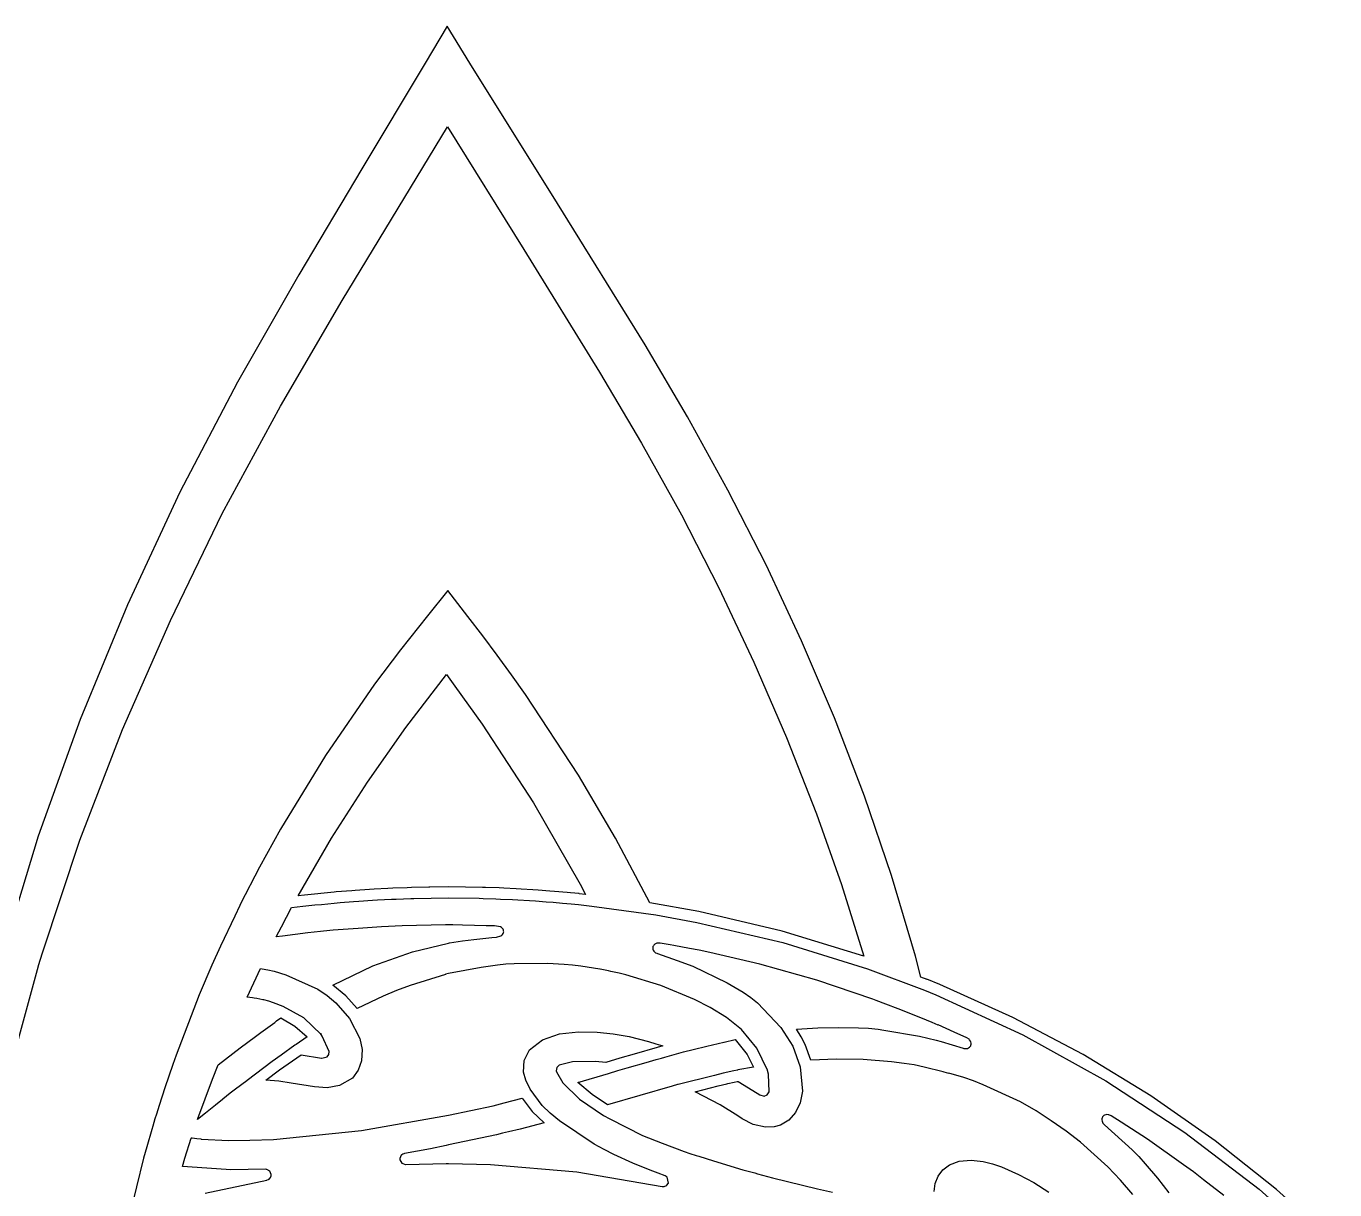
# Model space of a CAD drawing. Extents: x 0 to 274, y 0 to 254.
# Drawn here: x 106.3 to 203.3, y 167.9 to 254.2 of the extents above; entities that cross this region are included whole.
import ezdxf

# ---------------------------------------------------------------- set-up
doc = ezdxf.new("R2010")
doc.units = 0

msp = doc.modelspace()

# ---------------------------------------------------------------- linework, layer by layer
at = {"layer": 'Layer 1'}
for p, q in [((137.478, 254.248), (135.84206, 251.50696)), ((139.15138, 251.5129), (137.478, 254.248)), ((135.84206, 251.50696), (131.16135, 243.66415)), ((145.653406, 241.09877), (139.15138, 251.5129)), ((129.70221, 233.89758), (137.504, 246.781)), ((137.504, 246.781), (143.177957, 237.670058)), ((131.16135, 243.66415), (126.49249, 235.79973)), ((152.15688, 230.6097), (145.653406, 241.09877)), ((143.177957, 237.670058), (148.7814, 228.5738)), ((126.49249, 235.79973), (121.940694, 227.826586)), ((125.112683, 226.05372), (129.70221, 233.89758)), ((155.29609, 225.267935), (152.15688, 230.6097)), ((148.7814, 228.5738), (151.887055, 223.31224)), ((121.940694, 227.826586), (117.66216, 219.67123)), ((120.79947, 218.09238), (125.112683, 226.05372)), ((158.303, 219.832), (155.29609, 225.267935)), ((151.887055, 223.31224), (154.84724, 217.986)), ((117.66216, 219.67123), (113.771617, 211.323661)), ((161.129741, 214.29183), (158.303, 219.832)), ((116.951952, 210.160511), (120.79947, 218.09238)), ((154.84724, 217.986), (157.626885, 212.57162)), ((163.76293, 208.660637), (161.129741, 214.29183)), ((157.626885, 212.57162), (160.23316, 207.0691)), ((137.53731, 212.378601), (136.0287, 210.493791)), ((139.01849, 210.444801), (137.53731, 212.378601)), ((113.771617, 211.323661), (110.26017, 202.81593)), ((113.41452, 202.081155), (116.951952, 210.160511)), ((136.0287, 210.493791), (134.02441, 207.987921)), ((140.11561, 209.018511), (139.01849, 210.444801)), ((141.17759, 207.576531), (140.11561, 209.018511)), ((166.208054, 202.935596), (163.76293, 208.660637)), ((134.02441, 207.987921), (132.08667, 205.429231)), ((142.23944, 206.132551), (141.17759, 207.576531)), ((160.23316, 207.0691), (162.65136, 201.487615)), ((134.416249, 202.224617), (137.433, 206.149)), ((137.433, 206.149), (138.054013, 205.286848)), ((143.28964, 204.678811), (142.23944, 206.132551)), ((132.08667, 205.429231), (128.4503, 200.147111)), ((138.054013, 205.286848), (140.081863, 202.457808)), ((147.21787, 198.675671), (143.28964, 204.678811)), ((168.430721, 197.12303), (166.208054, 202.935596)), ((110.26017, 202.81593), (107.150712, 194.147405)), ((110.234913, 193.857461), (113.41452, 202.081155)), ((131.572608, 198.175843), (134.416249, 202.224617)), ((140.081863, 202.457808), (143.874983, 196.625038)), ((162.65136, 201.487615), (164.86874, 195.823)), ((128.4503, 200.147111), (125.11373, 194.674911)), ((128.905913, 194.008397), (131.572608, 198.175843)), ((149.96716, 194.002831), (147.21787, 198.675671)), ((170.428595, 191.229418), (168.430721, 197.12303)), ((143.874983, 196.625038), (147.342813, 190.592528)), ((164.86874, 195.823), (166.71458, 190.571802)), ((107.150712, 194.147405), (104.486, 185.332)), ((125.11373, 194.674911), (123.57178, 191.865301)), ((107.46087, 185.49258), (110.234913, 193.857461)), ((126.42, 189.728), (128.905913, 194.008397)), ((152.50595, 189.210551), (149.96716, 194.002831)), ((123.57178, 191.865301), (122.16308, 189.128291)), ((172.19934, 185.261237), (170.428595, 191.229418)), ((132.069076, 190.226596), (131.721537, 190.204495)), ((133.082206, 190.279118), (132.069076, 190.226596)), ((133.451725, 190.297479), (133.082206, 190.279118)), ((134.512595, 190.33699), (133.451725, 190.297479)), ((134.824995, 190.348189), (134.512595, 190.33699)), ((136.110495, 190.377452), (134.824995, 190.348189)), ((136.193593, 190.379278), (136.110495, 190.377452)), ((137.585483, 190.391132), (136.193593, 190.379278)), ((140.103503, 190.354973), (137.585483, 190.391132)), ((140.326331, 190.347706), (140.103503, 190.354973)), ((141.345871, 190.312993), (140.326331, 190.347706)), ((141.681077, 190.297868), (141.345871, 190.312993)), ((142.589894, 190.254821), (141.681077, 190.297868)), ((142.973264, 190.232723), (142.589894, 190.254821)), ((143.840394, 190.180202), (142.973264, 190.232723)), ((147.342813, 190.592528), (147.748366, 189.842221)), ((166.71458, 190.571802), (168.3797, 185.2647)), ((126.897159, 189.781455), (126.42, 189.728)), ((126.42, 189.728), (126.42, 189.728)), ((126.90019, 189.787001), (126.897159, 189.781455)), ((129.10808, 190.007332), (126.90019, 189.787001)), ((129.250156, 190.020235), (129.10808, 190.007332)), ((130.401786, 190.113803), (129.250156, 190.020235)), ((129.541379, 189.228953), (130.523023, 189.309017)), ((130.670227, 190.134561), (130.401786, 190.113803)), ((130.523023, 189.309017), (130.928029, 189.337239)), ((131.721537, 190.204495), (130.670227, 190.134561)), ((130.928029, 189.337239), (131.941369, 189.405057)), ((131.941369, 189.405057), (132.315782, 189.425434)), ((132.315782, 189.425434), (133.359442, 189.47997)), ((133.359442, 189.47997), (133.689343, 189.49289)), ((133.689343, 189.49289), (134.776203, 189.533835)), ((134.776203, 189.533835), (135.015705, 189.53957)), ((135.015705, 189.53957), (137.585195, 189.578234)), ((137.585195, 189.578234), (139.848615, 189.547607)), ((139.848615, 189.547607), (140.144274, 189.541116)), ((140.144274, 189.541116), (141.078513, 189.509062)), ((141.078513, 189.509062), (141.434598, 189.496347)), ((141.434598, 189.496347), (142.331632, 189.453681)), ((142.331632, 189.453681), (142.728574, 189.433959)), ((142.728574, 189.433959), (143.580063, 189.38211)), ((143.580063, 189.38211), (144.029166, 189.353515)), ((144.221419, 190.153416), (143.840394, 190.180202)), ((144.029166, 189.353515), (144.814785, 189.295242)), ((145.104534, 190.088271), (144.221419, 190.153416)), ((144.814785, 189.295242), (145.343607, 189.254108)), ((145.43871, 190.060537), (145.104534, 190.088271)), ((145.343607, 189.254108), (146.028278, 189.194232)), ((146.38859, 189.977786), (145.43871, 190.060537)), ((146.631606, 189.954531), (146.38859, 189.977786)), ((147.272464, 189.893396), (146.631606, 189.954531)), ((147.274253, 189.889866), (147.272464, 189.893396)), ((147.748366, 189.842221), (147.274253, 189.889866)), ((122.106305, 189.014637), (121.724244, 188.234945)), ((122.16308, 189.128291), (122.106305, 189.014637)), ((125.19133, 187.443158), (125.943669, 188.855768)), ((125.943669, 188.855768), (126.782963, 188.953059)), ((126.782963, 188.953059), (127.675998, 189.05226)), ((127.675998, 189.05226), (128.158519, 189.100664)), ((128.158519, 189.100664), (129.10144, 189.191539)), ((129.10144, 189.191539), (129.541379, 189.228953)), ((146.028278, 189.194232), (146.683812, 189.13396)), ((146.683812, 189.13396), (147.223452, 189.079528)), ((147.223452, 189.079528), (148.206544, 188.975157)), ((148.206544, 188.975157), (152.949884, 188.314958)), ((156.1521, 188.56012), (152.50595, 189.210551)), ((152.949884, 188.314958), (155.992594, 187.764397)), ((162.321276, 187.11788), (156.1521, 188.56012)), ((121.724244, 188.234945), (120.670114, 186.003245)), ((124.799485, 186.678969), (125.19133, 187.443158)), ((130.880965, 187.313814), (129.035435, 187.172703)), ((132.605095, 187.443159), (130.880965, 187.313814)), ((134.154835, 187.497868), (132.605095, 187.443159)), ((137.352365, 187.576325), (134.154835, 187.497868)), ((137.585528, 187.582269), (137.352365, 187.576325)), ((137.897033, 187.574415), (137.585528, 187.582269)), ((138.606308, 187.558737), (137.897033, 187.574415)), ((139.501621, 187.535191), (138.606308, 187.558737)), ((140.369578, 187.513573), (139.501621, 187.535191)), ((140.998513, 187.497882), (140.369578, 187.513573)), ((141.439344, 187.421538), (140.998513, 187.497882)), ((141.519684, 187.374477), (141.439344, 187.421538)), ((141.574531, 187.315738), (141.519684, 187.374477)), ((141.623519, 187.252986), (141.574531, 187.315738)), ((155.992594, 187.764397), (162.384442, 186.2593)), ((125.268981, 186.738482), (124.799485, 186.678969)), ((125.269808, 186.739997), (125.268981, 186.738482)), ((127.136498, 186.976107), (125.269808, 186.739997)), ((128.088447, 187.095309), (127.136498, 186.976107)), ((128.298045, 187.113016), (128.088447, 187.095309)), ((129.035435, 187.172703), (128.298045, 187.113016)), ((137.643393, 186.237679), (138.624349, 186.382992)), ((138.624349, 186.382992), (139.469705, 186.497695)), ((139.469705, 186.497695), (140.124342, 186.566769)), ((140.124342, 186.566769), (140.793863, 186.636791)), ((140.793863, 186.636791), (141.141473, 186.669504)), ((141.141473, 186.669504), (141.452013, 186.758197)), ((141.452013, 186.758197), (141.53366, 186.813575)), ((141.53366, 186.813575), (141.580582, 186.866286)), ((141.580582, 186.866286), (141.582168, 186.868783)), ((141.582168, 186.868783), (141.582374, 186.868972)), ((141.582374, 186.868972), (141.629364, 186.940338)), ((141.650943, 187.176642), (141.623519, 187.252986)), ((141.629364, 186.940338), (141.632328, 186.944834)), ((141.632328, 186.944834), (141.632892, 186.94666)), ((141.632892, 186.94666), (141.633304, 186.947419)), ((141.633304, 186.947419), (141.652873, 187.012082)), ((141.668582, 187.127654), (141.650943, 187.176642)), ((141.652873, 187.012082), (141.670512, 187.072734)), ((141.664653, 187.106036), (141.668582, 187.127654)), ((141.670512, 187.072734), (141.664653, 187.106036)), ((168.3797, 185.2647), (162.321276, 187.11788)), ((107.182644, 184.565763), (107.46087, 185.49258)), ((120.670114, 186.003245), (120.033393, 184.584815)), ((131.975023, 184.531236), (134.913981, 185.568192)), ((134.913981, 185.568192), (137.585171, 186.227152)), ((137.585171, 186.227152), (137.643393, 186.237679)), ((152.735204, 185.941301), (152.723492, 185.910003)), ((152.723492, 185.910003), (152.72735, 185.861029)), ((152.72735, 185.861029), (152.733277, 185.780675)), ((152.733277, 185.780675), (152.7607, 185.704227)), ((152.739201, 185.972668), (152.735204, 185.941301)), ((152.770482, 186.019644), (152.739201, 185.972668)), ((152.7607, 185.704227), (152.801834, 185.633722)), ((152.80769, 186.076469), (152.770482, 186.019644)), ((152.801834, 185.633722), (152.862537, 185.569059)), ((152.878246, 186.137223), (152.80769, 186.076469)), ((152.862537, 185.569059), (152.931163, 185.514144)), ((152.933093, 186.174431), (152.878246, 186.137223)), ((152.931163, 185.514144), (153.019357, 185.469186)), ((153.038856, 186.209726), (152.933093, 186.174431)), ((153.019357, 185.469186), (153.070275, 185.441625)), ((153.097629, 186.225333), (153.038856, 186.209726)), ((153.070275, 185.441625), (154.541675, 184.942053)), ((153.283802, 186.223419), (153.097629, 186.225333)), ((154.016574, 186.09216), (153.283802, 186.223419)), ((154.292802, 186.043172), (154.016574, 186.09216)), ((155.452692, 185.833481), (154.292802, 186.043172)), ((156.163891, 185.704237), (155.452692, 185.833481)), ((156.947579, 185.526022), (156.163891, 185.704237)), ((160.672139, 184.66196), (156.947579, 185.526022)), ((162.384442, 186.2593), (168.655194, 184.310277)), ((105.531, 178.543), (107.17479, 184.53841)), ((107.17479, 184.53841), (107.182644, 184.565763)), ((120.033393, 184.584815), (119.094881, 182.392425)), ((129.000621, 183.115222), (131.975023, 184.531236)), ((140.002007, 184.426213), (137.586237, 183.977542)), ((141.222617, 184.588841), (140.002007, 184.426213)), ((141.837771, 184.65352), (141.222617, 184.588841)), ((142.451068, 184.696567), (141.837771, 184.65352)), ((144.921618, 184.702494), (142.451068, 184.696567)), ((146.159918, 184.643755), (144.921618, 184.702494)), ((146.779003, 184.5986), (146.159918, 184.643755)), ((147.396155, 184.514402), (146.779003, 184.5986)), ((148.799965, 184.287304), (147.396155, 184.514402)), ((154.541675, 184.942053), (155.687775, 184.513076)), ((155.687775, 184.513076), (158.232865, 183.282626)), ((164.886449, 183.46288), (160.672139, 184.66196)), ((172.618677, 183.697857), (172.19934, 185.261237)), ((122.640686, 182.222244), (123.636041, 184.346044)), ((123.636041, 184.346044), (124.036983, 184.275917)), ((124.036983, 184.275917), (124.037, 184.276)), ((124.037, 184.276), (124.0383, 184.2756)), ((124.0383, 184.2756), (124.178722, 184.246144)), ((124.178722, 184.246144), (124.652491, 184.130958)), ((124.652491, 184.130958), (125.528714, 183.880689)), ((125.528714, 183.880689), (127.888934, 182.81125)), ((137.360068, 183.898738), (134.744628, 183.077909)), ((137.361, 183.915), (137.36, 183.915)), ((137.36, 183.915), (137.360068, 183.898738)), ((137.586237, 183.977542), (137.360928, 183.920716)), ((137.360928, 183.920716), (137.361, 183.915)), ((148.826776, 184.282506), (148.799965, 184.287304)), ((149.440211, 184.161204), (148.826776, 184.282506)), ((149.609158, 184.125805), (149.440211, 184.161204)), ((150.121927, 184.011395), (149.609158, 184.125805)), ((150.238163, 183.98547), (150.121927, 184.011395)), ((150.239196, 183.983161), (150.238163, 183.98547)), ((150.726876, 183.865872), (150.239196, 183.983161)), ((153.315121, 183.076356), (150.726876, 183.865872)), ((169.040059, 182.06195), (164.886449, 183.46288)), ((168.655194, 184.310277), (172.868, 182.724)), ((173.068398, 183.516007), (172.618677, 183.697857)), ((174.022, 183.152), (173.061438, 183.543258)), ((173.061438, 183.543258), (173.068398, 183.516007)), ((127.888934, 182.81125), (128.588771, 182.341915)), ((129.963029, 182.307902), (129.000621, 183.115222)), ((133.731698, 182.701758), (132.736411, 182.292308)), ((134.744628, 183.077909), (133.731698, 182.701758)), ((155.813076, 182.035892), (153.315121, 183.076356)), ((158.232865, 183.282626), (159.435825, 182.579292)), ((159.435825, 182.579292), (159.990276, 182.201115)), ((172.868, 182.724), (172.8677, 182.7237)), ((172.8677, 182.7237), (173.708233, 182.380828)), ((179.433348, 180.708091), (174.022, 183.152)), ((119.094881, 182.392425), (117.378671, 177.923385)), ((123.045138, 182.165235), (122.640686, 182.222244)), ((123.046656, 182.168681), (123.045138, 182.165235)), ((123.178256, 182.146492), (123.046656, 182.168681)), ((123.353818, 182.11702), (123.178256, 182.146492)), ((123.816013, 182.026226), (123.353818, 182.11702)), ((123.875062, 182.014655), (123.816013, 182.026226)), ((124.24727, 181.924446), (123.875062, 182.014655)), ((124.61369, 181.80497), (124.24727, 181.924446)), ((125.31504, 181.5326), (124.61369, 181.80497)), ((126.858197, 180.668559), (125.31504, 181.5326)), ((128.588771, 182.341915), (129.22184, 181.801499)), ((129.22184, 181.801499), (130.24965, 180.622208)), ((130.804541, 181.375242), (129.963029, 182.307902)), ((132.736411, 182.292308), (130.804541, 181.375242)), ((156.984686, 181.442269), (155.813076, 182.035892)), ((159.990276, 182.201115), (160.505526, 181.783709)), ((160.505526, 181.783709), (162.233586, 179.965579)), ((169.296717, 181.97384), (169.040059, 182.06195)), ((170.00199, 181.69956), (169.296717, 181.97384)), ((170.920865, 181.337085), (170.00199, 181.69956)), ((173.708233, 182.380828), (180.173688, 179.413736)), ((124.829502, 180.462731), (125.133497, 180.677982)), ((125.133497, 180.677982), (126.185708, 180.067257)), ((128.132441, 179.4421), (126.858197, 180.668559)), ((130.24965, 180.622208), (130.992963, 179.157198)), ((158.193741, 180.702784), (156.984686, 181.442269)), ((159.302546, 179.820059), (158.193741, 180.702784)), ((172.600005, 180.67287), (170.920865, 181.337085)), ((173.452253, 180.329998), (172.600005, 180.67287)), ((184.646431, 177.952291), (179.433348, 180.708091)), ((123.275556, 179.29972), (123.658994, 179.584905)), ((123.658994, 179.584905), (124.712024, 180.345736)), ((124.712024, 180.345736), (124.829502, 180.462731)), ((126.185708, 180.067257), (127.103747, 179.268922)), ((145.815956, 179.482884), (147.227966, 179.637189)), ((147.227966, 179.637189), (148.604966, 179.605236)), ((148.604966, 179.605236), (149.784706, 179.491582)), ((160.456234, 178.427882), (159.302546, 179.820059)), ((162.233586, 179.965579), (163.104754, 178.584379)), ((163.391538, 179.836373), (164.958918, 179.944103)), ((163.734395, 179.281886), (163.391538, 179.836373)), ((164.958918, 179.944103), (166.493018, 179.973471)), ((166.493018, 179.973471), (167.993768, 179.948012)), ((167.993768, 179.948012), (168.72654, 179.908893)), ((168.72654, 179.908893), (169.437739, 179.830435)), ((169.437739, 179.830435), (169.864859, 179.777518)), ((169.864859, 179.777518), (172.507869, 179.330862)), ((173.89901, 180.137435), (173.452253, 180.329998)), ((175.087358, 179.623995), (173.893498, 180.161447)), ((173.893498, 180.161447), (173.89901, 180.137435)), ((176.021942, 179.201509), (175.087358, 179.623995)), ((122.127411, 178.444567), (123.276, 179.3)), ((123.276, 179.3), (123.275556, 179.29972)), ((126.181022, 178.644513), (125.162242, 177.919544)), ((126.18302, 178.646424), (126.181022, 178.644513)), ((126.277, 178.713), (126.18302, 178.646424)), ((126.27906, 178.713193), (126.277, 178.713)), ((127.103747, 179.268922), (126.27906, 178.713193)), ((128.214711, 179.330461), (128.081227, 179.510665)), ((128.081227, 179.510665), (128.132441, 179.4421)), ((128.732024, 178.182281), (128.214711, 179.330461)), ((130.992963, 179.157198), (131.165316, 178.331194)), ((143.588706, 178.298634), (144.543247, 179.044405)), ((144.543247, 179.044405), (145.815956, 179.482884)), ((149.784706, 179.491582), (150.988976, 179.286291)), ((150.988976, 179.286291), (152.403186, 178.917303)), ((152.403186, 178.917303), (152.942619, 178.760706)), ((152.942619, 178.760706), (153.473507, 178.592138)), ((153.473507, 178.592138), (153.058167, 178.47466)), ((155.71083, 178.325365), (156.73347, 178.572188)), ((156.73347, 178.572188), (157.164519, 178.67407)), ((157.164519, 178.67407), (157.999196, 178.869994)), ((157.999196, 178.869994), (158.012909, 178.875816)), ((158.012909, 178.875816), (158.825951, 179.083531)), ((158.825951, 179.083531), (159.721329, 177.958971)), ((163.104754, 178.584379), (163.669776, 177.052259)), ((164.022403, 178.701973), (163.734395, 179.281886)), ((164.45738, 177.538093), (164.022403, 178.701973)), ((172.507869, 179.330862), (173.753959, 179.025108)), ((173.753959, 179.025108), (174.106666, 178.925236)), ((174.106666, 178.925236), (175.738676, 178.419737)), ((176.179315, 179.096847), (176.021942, 179.201509)), ((176.219416, 179.048635), (176.179315, 179.096847)), ((176.286249, 178.959853), (176.219416, 179.048635)), ((176.267636, 178.562846), (176.302914, 178.60591)), ((176.309391, 178.897482), (176.286249, 178.959853)), ((176.302914, 178.60591), (176.305324, 178.621585)), ((176.305324, 178.621585), (176.311042, 178.638518)), ((176.333851, 178.806516), (176.309391, 178.897482)), ((176.311042, 178.638518), (176.320553, 178.654887)), ((176.320553, 178.654887), (176.321859, 178.666946)), ((176.321859, 178.666946), (176.327442, 178.676694)), ((176.327442, 178.676694), (176.330611, 178.739065)), ((176.330611, 178.739065), (176.333851, 178.806516)), ((180.173688, 179.413736), (186.335867, 176.006044)), ((117.378671, 177.923385), (117.127869, 177.21021)), ((120.487471, 177.194607), (122.127411, 178.444567)), ((125.162242, 177.919544), (124.49803, 177.437577)), ((125.043768, 176.813297), (126.642358, 177.944447)), ((126.642358, 177.944447), (128.164608, 177.694765)), ((128.164608, 177.694765), (128.18383, 177.691509)), ((128.18383, 177.691509), (128.571473, 177.790041)), ((128.571473, 177.790041), (128.708035, 177.972198)), ((128.708035, 177.972198), (128.732024, 178.182281)), ((131.165316, 178.331194), (131.13049, 177.488118)), ((143.196867, 177.524169), (143.588706, 178.298634)), ((150.295617, 177.694881), (149.235697, 177.359759)), ((151.355607, 177.988764), (150.295617, 177.694881)), ((153.058167, 178.47466), (151.355607, 177.988764)), ((152.987556, 177.58758), (153.367551, 177.696461)), ((153.367551, 177.696461), (153.624209, 177.770894)), ((153.624209, 177.770894), (154.995699, 178.148959)), ((154.995699, 178.148959), (155.71083, 178.325365)), ((159.721329, 177.958971), (160.205297, 177.026332)), ((161.228426, 176.792989), (160.456234, 178.427882)), ((166.35583, 177.606788), (164.45738, 177.538093)), ((168.33662, 177.591094), (166.35583, 177.606788)), ((175.738676, 178.419737), (175.803305, 178.409972)), ((175.803305, 178.409972), (175.899353, 178.394294)), ((175.899353, 178.394294), (175.98941, 178.400221)), ((175.98941, 178.400221), (176.075674, 178.417826)), ((176.075674, 178.417826), (176.150088, 178.455031)), ((176.150088, 178.455031), (176.216718, 178.498183)), ((176.216718, 178.498183), (176.267636, 178.562846)), ((189.650796, 174.897339), (184.646431, 177.952291)), ((117.127869, 177.21021), (116.540068, 175.4842)), ((120.072131, 176.130797), (120.487471, 177.194607)), ((124.49803, 177.437577), (122.63678, 176.024967)), ((124.037728, 176.052466), (125.043768, 176.813297)), ((130.891187, 176.795113), (130.45029, 176.209338)), ((131.13049, 177.488118), (130.891187, 176.795113)), ((143.152142, 176.657374), (143.196867, 177.524169)), ((143.310892, 176.045113), (143.152142, 176.657374)), ((145.605668, 177.003363), (145.563777, 176.750754)), ((145.563777, 176.750754), (145.583815, 176.677658)), ((145.583815, 176.677658), (146.069849, 175.860484)), ((145.793288, 177.177618), (145.605668, 177.003363)), ((146.771946, 177.409064), (145.793288, 177.177618)), ((148.485288, 177.430368), (146.771946, 177.409064)), ((149.235697, 177.359759), (148.485288, 177.430368)), ((149.449039, 176.558043), (150.144536, 176.778269)), ((150.144536, 176.778269), (150.839067, 176.971419)), ((150.839067, 176.971419), (152.233777, 177.367001)), ((152.233777, 177.367001), (152.988735, 177.584543)), ((152.988735, 177.584543), (152.987556, 177.58758)), ((158.731898, 176.752052), (157.944352, 176.565879)), ((159.000342, 176.806967), (158.731898, 176.752052)), ((159.037547, 176.812806), (159.000342, 176.806967)), ((160.205297, 177.026332), (159.037547, 176.812806)), ((161.236281, 176.779208), (161.228426, 176.792989)), ((161.312692, 176.493179), (161.236281, 176.779208)), ((163.669776, 177.052259), (163.832384, 175.237949)), ((170.43303, 177.414688), (168.33662, 177.591094)), ((171.36169, 177.299124), (170.43303, 177.414688)), ((172.114094, 177.18547), (171.36169, 177.299124)), ((172.854645, 177.028769), (172.114094, 177.18547)), ((174.261345, 176.676147), (172.854645, 177.028769)), ((174.326044, 176.658457), (174.261345, 176.676147)), ((174.680887, 176.557704), (174.326044, 176.658457)), ((118.998501, 173.215447), (120.072131, 176.130797)), ((122.626995, 176.01713), (121.785773, 175.380561)), ((122.628926, 176.019041), (122.626995, 176.01713)), ((122.63678, 176.024967), (122.628926, 176.019041)), ((124.989815, 175.972298), (124.037728, 176.052466)), ((125.920473, 175.84304), (124.989815, 175.972298)), ((127.646603, 175.55107), (125.920473, 175.84304)), ((130.45029, 176.209338), (129.488283, 175.652853)), ((143.626394, 175.382916), (143.310892, 176.045113)), ((146.069849, 175.860484), (147.297946, 174.649204)), ((147.182229, 175.872591), (149.449039, 176.558043)), ((148.22623, 174.988715), (147.182229, 175.872591)), ((154.566572, 175.723455), (154.170869, 175.609801)), ((154.59992, 175.731292), (154.566572, 175.723455)), ((157.30563, 176.40727), (154.59992, 175.731292)), ((157.944352, 176.565879), (157.30563, 176.40727)), ((157.574591, 175.623972), (158.219169, 175.784585)), ((158.219169, 175.784585), (158.221, 175.784)), ((158.221, 175.784), (158.285697, 175.799604)), ((158.285697, 175.799604), (158.773523, 175.901579)), ((158.773523, 175.901579), (158.996902, 175.948552)), ((158.996902, 175.948552), (159.069388, 175.962231)), ((159.069388, 175.962231), (160.474158, 175.080569)), ((161.357755, 175.180529), (161.312692, 176.493179)), ((175.791517, 176.247), (174.676547, 176.579435)), ((174.676547, 176.579435), (174.680887, 176.557704)), ((176.514711, 176.006877), (175.791517, 176.247)), ((177.219786, 175.722744), (176.514711, 176.006877)), ((179.990326, 174.438234), (177.219786, 175.722744)), ((186.335867, 176.006044), (192.179068, 172.181252)), ((116.540068, 175.4842), (116.111017, 174.17147)), ((121.395028, 175.084869), (120.853255, 174.65599)), ((121.785773, 175.380561), (121.395028, 175.084869)), ((128.573988, 175.483538), (127.646603, 175.55107)), ((129.488283, 175.652853), (128.573988, 175.483538)), ((141.698045, 174.383549), (143.049215, 174.713591)), ((143.049215, 174.713591), (143.796165, 173.743844)), ((144.525632, 174.181916), (143.626394, 175.382916)), ((149.368689, 174.236411), (148.22623, 174.988715)), ((154.170869, 175.609801), (149.368689, 174.236411)), ((155.883741, 175.198833), (157.574591, 175.623972)), ((157.721491, 174.219201), (155.883741, 175.198833)), ((160.474158, 175.080569), (160.668115, 174.95715)), ((160.668115, 174.95715), (160.991335, 174.878808)), ((160.991335, 174.878808), (161.222878, 174.970972)), ((161.222878, 174.970972), (161.357755, 175.180529)), ((163.832384, 175.237949), (163.659971, 174.368586)), ((194.43599, 171.555978), (189.650796, 174.897339)), ((116.111017, 174.17147), (115.915059, 173.524945)), ((120.288676, 174.197173), (119.557157, 173.60874)), ((120.814738, 174.624708), (120.288676, 174.197173)), ((120.853255, 174.65599), (120.814738, 174.624708)), ((137.58604, 173.449742), (140.88776, 174.148783)), ((140.88776, 174.148783), (141.698045, 174.383549)), ((143.796165, 173.743844), (144.672335, 172.889051)), ((145.12129, 173.601986), (144.525632, 174.181916)), ((147.297946, 174.649204), (149.080999, 173.438784)), ((159.026351, 173.400114), (157.721491, 174.219201)), ((163.659971, 174.368586), (163.317104, 173.646542)), ((181.149526, 173.77335), (179.990326, 174.438234)), ((182.277386, 173.046761), (181.149526, 173.77335)), ((115.813154, 173.191841), (115.646618, 172.639281)), ((115.915059, 173.524945), (115.813154, 173.191841)), ((119.556191, 173.606051), (118.974935, 173.142944)), ((118.974935, 173.142944), (118.998501, 173.215447)), ((119.557157, 173.60874), (119.556191, 173.606051)), ((131.126201, 172.3223), (137.58604, 173.449742)), ((144.672335, 172.889051), (142.905765, 172.42641)), ((145.809, 173.028), (145.12129, 173.601986)), ((148.37985, 171.309615), (145.809, 173.028)), ((149.080999, 173.438784), (149.533133, 173.186983)), ((149.533133, 173.186983), (151.977903, 171.955863)), ((159.351567, 173.188603), (159.026351, 173.400114)), ((160.177834, 172.760318), (159.351567, 173.188603)), ((161.087477, 172.563611), (160.177834, 172.760318)), ((162.822877, 173.092752), (162.196384, 172.728149)), ((163.317104, 173.646542), (162.822877, 173.092752)), ((183.382566, 172.279145), (182.277386, 173.046761)), ((186.034457, 173.188655), (186.030529, 173.108281)), ((186.030529, 173.108281), (186.042312, 173.026014)), ((186.05995, 173.266997), (186.034457, 173.188655)), ((186.042312, 173.026014), (186.071663, 172.943743)), ((186.075591, 173.314075), (186.05995, 173.266997)), ((186.071663, 172.943743), (186.114795, 172.867298)), ((186.081035, 173.319437), (186.075591, 173.314075)), ((186.088889, 173.34066), (186.081035, 173.319437)), ((186.112314, 173.363622), (186.088889, 173.34066)), ((186.128161, 173.39194), (186.112314, 173.363622)), ((186.114795, 172.867298), (186.177496, 172.792884)), ((186.1746, 173.423806), (186.128161, 173.39194)), ((186.229791, 173.461581), (186.1746, 173.423806)), ((186.177496, 172.792884), (186.216632, 172.747822)), ((186.216632, 172.747822), (188.275832, 170.888542)), ((186.319295, 173.490865), (186.229791, 173.461581)), ((186.382891, 173.50425), (186.319295, 173.490865)), ((186.494168, 173.496602), (186.382891, 173.50425)), ((186.554663, 173.488954), (186.494168, 173.496602)), ((186.725952, 173.415192), (186.554663, 173.488954)), ((187.467544, 172.940212), (186.725952, 173.415192)), ((189.415054, 171.677242), (187.467544, 172.940212)), ((115.572205, 172.38853), (115.203854, 171.09934)), ((115.646618, 172.639281), (115.572205, 172.38853)), ((118.505334, 171.742569), (118.517049, 171.777968)), ((118.517049, 171.777968), (118.581678, 171.768115)), ((124.60274, 171.655142), (131.126201, 172.3223)), ((141.134573, 172.011018), (137.586403, 171.256783)), ((141.577334, 172.124672), (141.134573, 172.011018)), ((142.020169, 172.220721), (141.577334, 172.124672)), ((142.905765, 172.42641), (142.020169, 172.220721)), ((151.977903, 171.955863), (153.423743, 171.389726)), ((161.732055, 172.604745), (161.087477, 172.563611)), ((162.196384, 172.728149), (161.732055, 172.604745)), ((184.450406, 171.451252), (183.382566, 172.279145)), ((192.179068, 172.181252), (197.687588, 167.962857)), ((115.203854, 171.09934), (114.970691, 170.262732)), ((118.029225, 170.265299), (118.505334, 171.742569)), ((118.581678, 171.768115), (118.912682, 171.72804)), ((118.912682, 171.72804), (118.911237, 171.723838)), ((118.911237, 171.723838), (119.205103, 171.692745)), ((119.205103, 171.692745), (119.24355, 171.688628)), ((119.24355, 171.688628), (121.29366, 171.588944)), ((121.29366, 171.588944), (122.85215, 171.593251)), ((122.85215, 171.593251), (124.60274, 171.655142)), ((136.238404, 170.96673), (134.316384, 170.614108)), ((137.394374, 171.209723), (136.238404, 170.96673)), ((137.586403, 171.256783), (137.394374, 171.209723)), ((149.11455, 170.923696), (148.37985, 171.309615)), ((149.841466, 170.545631), (149.11455, 170.923696)), ((153.423743, 171.389726), (155.057133, 170.759188)), ((186.466196, 169.618382), (184.450406, 171.451252)), ((188.275832, 170.888542), (188.763658, 170.383043)), ((192.089954, 169.776742), (189.415054, 171.677242)), ((198.991559, 167.940948), (194.43599, 171.555978)), ((114.970691, 170.262732), (113.932341, 166.026832)), ((117.841124, 169.658014), (118.029225, 170.265299)), ((134.081293, 170.482847), (133.975115, 170.242157)), ((133.975115, 170.242157), (133.977596, 170.13951)), ((133.977596, 170.13951), (134.118854, 169.895542)), ((134.110644, 170.510222), (134.081293, 170.482847)), ((134.190984, 170.569046), (134.110644, 170.510222)), ((134.118854, 169.895542), (134.383979, 169.799715)), ((134.263467, 170.594592), (134.190984, 170.569046)), ((134.316384, 170.614108), (134.263467, 170.594592)), ((134.4185, 169.793686), (137.39602, 169.870132)), ((137.39602, 169.870132), (137.586051, 169.875494)), ((137.586051, 169.875494), (140.683461, 169.795414)), ((151.248166, 169.893182), (149.841466, 170.545631)), ((152.545176, 169.387686), (151.248166, 169.893182)), ((155.057133, 170.759188), (155.476882, 170.623244)), ((155.476882, 170.623244), (155.475987, 170.626103)), ((155.475987, 170.626103), (155.93825, 170.475052)), ((155.93825, 170.475052), (156.13221, 170.414298)), ((156.13221, 170.414298), (157.21955, 170.075349)), ((157.21955, 170.075349), (159.3983, 169.407225)), ((174.725459, 169.783372), (175.450374, 170.042065)), ((175.450374, 170.042065), (176.342256, 170.111428)), ((176.342256, 170.111428), (177.231354, 170.012593)), ((177.231354, 170.012593), (177.92485, 169.857907)), ((177.92485, 169.857907), (178.59885, 169.624761)), ((188.763658, 170.383043), (189.237842, 169.857941)), ((189.237842, 169.857941), (190.158713, 168.784281)), ((118.234968, 169.614969), (117.841124, 169.658014)), ((121.42873, 169.403314), (118.234968, 169.614969)), ((124.012728, 169.450326), (121.42873, 169.403314)), ((124.087209, 169.438563), (124.012728, 169.450326)), ((124.114633, 169.434635), (124.087209, 169.438563)), ((124.340495, 169.303064), (124.114633, 169.434635)), ((124.437853, 169.060482), (124.340495, 169.303064)), ((124.369295, 168.833175), (124.420281, 168.960505)), ((124.420281, 168.960505), (124.437853, 169.060482)), ((134.383979, 169.799715), (134.4185, 169.793686)), ((140.683461, 169.795414), (147.093321, 169.250142)), ((147.093321, 169.250142), (153.435661, 168.173874)), ((153.127118, 169.164304), (152.545176, 169.387686)), ((153.654077, 168.95853), (153.127118, 169.164304)), ((153.716779, 168.919394), (153.654077, 168.95853)), ((153.740344, 168.9037), (153.716779, 168.919394)), ((153.796775, 168.85616), (153.740344, 168.9037)), ((159.3983, 169.407225), (160.301464, 169.170159)), ((160.301464, 169.170159), (160.501351, 169.119261)), ((160.501351, 169.119261), (161.596541, 168.805758)), ((173.674538, 168.39588), (173.894084, 168.944366)), ((173.894084, 168.944366), (174.249645, 169.416184)), ((174.249645, 169.416184), (174.725459, 169.783372)), ((178.59885, 169.624761), (179.85671, 169.066365)), ((179.85671, 169.066365), (180.98918, 168.457065)), ((187.422692, 168.637511), (186.466196, 169.618382)), ((192.833956, 169.2456), (192.089954, 169.776742)), ((193.572308, 168.669684), (192.833956, 169.2456)), ((119.52473, 167.663754), (124.09506, 168.635529)), ((124.09506, 168.635529), (124.140329, 168.653424)), ((124.140329, 168.653424), (124.222114, 168.68586)), ((124.222114, 168.68586), (124.270896, 168.721638)), ((124.270896, 168.721638), (124.341733, 168.791555)), ((124.341733, 168.791555), (124.345591, 168.797688)), ((124.345591, 168.797688), (124.349726, 168.801806)), ((124.349726, 168.801806), (124.369295, 168.833175)), ((153.435661, 168.173874), (153.483822, 168.17253)), ((153.483822, 168.17253), (153.572223, 168.170241)), ((153.572223, 168.170241), (153.630583, 168.183813)), ((153.630583, 168.183813), (153.723051, 168.220367)), ((153.723051, 168.220367), (153.753229, 168.241881)), ((153.753229, 168.241881), (153.902747, 168.424332)), ((153.902747, 168.424332), (153.796775, 168.85616)), ((161.596541, 168.805758), (163.820351, 168.259125)), ((163.820351, 168.259125), (164.935111, 167.99461)), ((164.935111, 167.99461), (166.051861, 167.738036)), ((173.606769, 167.798692), (173.674538, 168.39588)), ((180.98918, 168.457065), (182.10787, 167.74389)), ((188.319382, 167.581751), (187.422692, 168.637511)), ((190.158713, 168.784281), (190.987931, 167.699837)), ((195.074858, 167.489934), (193.572308, 168.669684)), ((197.687588, 167.962857), (202.845724, 163.374359)), ((203.30705, 164.064989), (198.991559, 167.940948))]:
    msp.add_line(p, q, dxfattribs=at)

doc.saveas('drawing.dxf')
